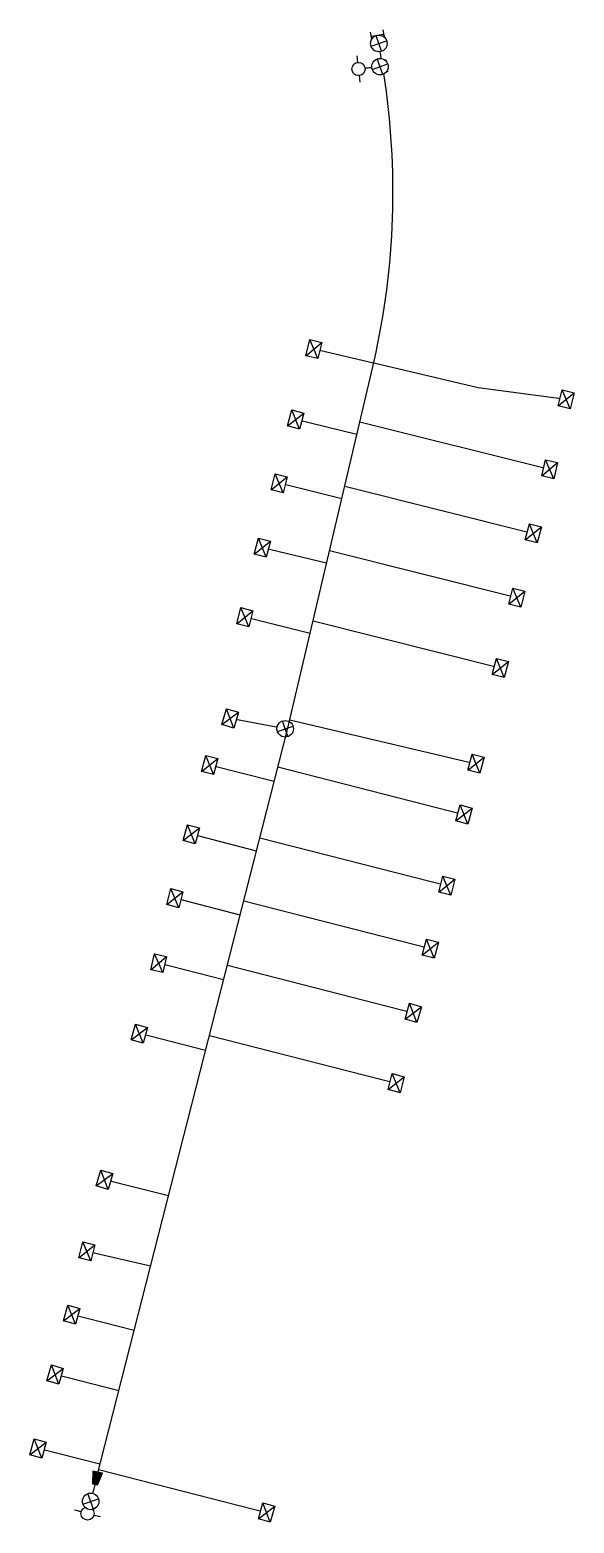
# Model space of a CAD drawing. Extents: x 2129207 to 2129371, y 67451 to 67903.
import ezdxf

# ---------------------------------------------------------------- set-up
doc = ezdxf.new("R2010")
doc.units = 0
doc.header["$LTSCALE"] = 0.5
doc.header["$MEASUREMENT"] = 0
for name, color, linetype in [('ce-watr-patt', 7, 'Continuous'), ('FH', 1, 'Continuous'), ('FHV', 1, 'Continuous'), ('FITTING', 3, 'Continuous'), ('HYDLAT', 4, 'Continuous'), ('WL8', 4, 'Continuous'), ('WM', 1, 'Continuous'), ('WS', 3, 'Continuous'), ('WV2', 1, 'Continuous'), ('WV8', 1, 'Continuous')]:
    doc.layers.add(name, color=color, linetype=linetype)
doc.layers.get('0').off()
doc.styles.get("Standard").update_dxf_attribs({"font": 'ler.shx'})
doc.linetypes.add('WATER6', pattern='A,1.1,-0.2,["6\'\'W",standard,S=0.08,R=0,X=-0.1,Y=-0.05],-0.2', length=1.5)

# ---------------------------------------------------------------- blocks, each defined once
blk = doc.blocks.new('cs-watr-hhyd')
at = {"color": 250}
blk.add_wipeout([(-0.0402, 0), (-0.04, -0.0036), (-0.0396, -0.0072), (-0.0388, -0.0107), (-0.0376, -0.0141), (-0.0362, -0.0174), (-0.0345, -0.0206), (-0.0325, -0.0236), (-0.0303, -0.0264), (-0.0278, -0.0291), (-0.0251, -0.0314), (-0.0221, -0.0335), (-0.019, -0.0354), (-0.0158, -0.037), (-0.0124, -0.0382), (-0.0089, -0.0392), (-0.0054, -0.0398), (-0.0018, -0.0402), (0.0018, -0.0402), (0.0054, -0.0398), (0.0089, -0.0392), (0.0124, -0.0382), (0.0158, -0.037), (0.019, -0.0354), (0.0221, -0.0335), (0.0251, -0.0314), (0.0278, -0.0291), (0.0303, -0.0264), (0.0325, -0.0236), (0.0345, -0.0206), (0.0362, -0.0174), (0.0376, -0.0141), (0.0388, -0.0107), (0.0396, -0.0072), (0.04, -0.0036), (0.0402, 0), (0.04, 0.0036), (0.0396, 0.0072), (0.0388, 0.0107), (0.0376, 0.0141), (0.0362, 0.0174), (0.0345, 0.0206), (0.0325, 0.0236), (0.0303, 0.0264), (0.0278, 0.0291), (0.0251, 0.0314), (0.0221, 0.0335), (0.019, 0.0354), (0.0158, 0.037), (0.0124, 0.0382), (0.0089, 0.0392), (0.0054, 0.0398), (0.0018, 0.0402), (-0.0018, 0.0402), (-0.0054, 0.0398), (-0.0089, 0.0392), (-0.0124, 0.0382), (-0.0158, 0.037), (-0.019, 0.0354), (-0.0221, 0.0335), (-0.0251, 0.0314), (-0.0278, 0.0291), (-0.0303, 0.0264), (-0.0325, 0.0236), (-0.0345, 0.0206), (-0.0362, 0.0174), (-0.0376, 0.0141), (-0.0388, 0.0107), (-0.0396, 0.0072), (-0.04, 0.0036)], dxfattribs=at)
for p, q in [((0.0002, 0.04), (0.0002, 0.08)), ((0.0002, -0.04), (0.0002, -0.08)), ((0.04, 0), (0.0802, 0))]:
    blk.add_line(p, q)
blk.add_circle((0, 0), 0.04)
blk = doc.blocks.new('cs-watr-valv')
at = {"color": 250}
blk.add_wipeout([(0.0503, 0), (0.05, 0.0045), (0.0494, 0.009), (0.0484, 0.0134), (0.047, 0.0177), (0.0453, 0.0218), (0.0431, 0.0258), (0.0407, 0.0295), (0.0378, 0.0331), (0.0347, 0.0363), (0.0313, 0.0393), (0.0277, 0.0419), (0.0238, 0.0442), (0.0197, 0.0462), (0.0155, 0.0478), (0.0112, 0.049), (0.0067, 0.0498), (0.0023, 0.0502), (-0.0023, 0.0502), (-0.0067, 0.0498), (-0.0112, 0.049), (-0.0155, 0.0478), (-0.0197, 0.0462), (-0.0238, 0.0442), (-0.0277, 0.0419), (-0.0313, 0.0393), (-0.0347, 0.0363), (-0.0378, 0.0331), (-0.0407, 0.0295), (-0.0431, 0.0258), (-0.0453, 0.0218), (-0.047, 0.0177), (-0.0484, 0.0134), (-0.0494, 0.009), (-0.05, 0.0045), (-0.0503, 0), (-0.05, -0.0045), (-0.0494, -0.009), (-0.0484, -0.0134), (-0.047, -0.0177), (-0.0453, -0.0218), (-0.0431, -0.0258), (-0.0407, -0.0295), (-0.0378, -0.0331), (-0.0347, -0.0363), (-0.0313, -0.0393), (-0.0277, -0.0419), (-0.0238, -0.0442), (-0.0197, -0.0462), (-0.0155, -0.0478), (-0.0112, -0.049), (-0.0067, -0.0498), (-0.0023, -0.0502), (0.0023, -0.0502), (0.0067, -0.0498), (0.0112, -0.049), (0.0155, -0.0478), (0.0197, -0.0462), (0.0238, -0.0442), (0.0277, -0.0419), (0.0313, -0.0393), (0.0347, -0.0363), (0.0378, -0.0331), (0.0407, -0.0295), (0.0431, -0.0258), (0.0453, -0.0218), (0.047, -0.0177), (0.0484, -0.0134), (0.0494, -0.009), (0.05, -0.0045)], dxfattribs=at)
for p, q in [((-0.0354, 0.0354), (0.0354, -0.0354)), ((-0.0354, -0.0354), (0.0354, 0.0354))]:
    blk.add_line(p, q)
blk.add_circle((0, 0), 0.05)
blk = doc.blocks.new('prsr-bnte')
for p, q in [((-1.5, -1.13), (-1.5, 1.12)), ((-1.5, 0), (1.5, 0)), ((-1.13, 1.5), (1.12, 1.5)), ((0, 0), (0, 1.5)), ((1.5, 1.12), (1.5, -1.13))]:
    blk.add_line(p, q)
blk = doc.blocks.new('prsr-redc')
at = {"layer": 'ce-watr-patt'}
blk.add_hatch(color=256, dxfattribs=at).paths.add_polyline_path([(1.25, -0.5), (1.25, 0.5), (-1.25, 1), (-1.25, -1)])
blk.add_lwpolyline([(-1.25, -1), (1.25, -0.5), (1.25, 0.5), (-1.25, 1)], close=True)
blk = doc.blocks.new('cs-watr-metr')
at = {"color": 250}
blk.add_wipeout([(-0.0503, 0.0377), (0.0502, 0.0377), (0.0502, -0.0377), (-0.0503, -0.0377)], dxfattribs=at)
for p, q in [((-0.05, -0.0375), (0.05, 0.0375)), ((-0.05, 0.0375), (0.05, -0.0375))]:
    blk.add_line(p, q)
at = {"flags": 128}
blk.add_lwpolyline([(-0.05, 0.0375), (0.05, 0.0375), (0.05, -0.0375), (-0.05, -0.0375)], close=True, dxfattribs=at)

msp = doc.modelspace()

# ---------------------------------------------------------------- linework, layer by layer
at = {"layer": 'FITTING', "color": 3, "linetype": 'Continuous', "lineweight": -3}
msp.add_line((2129313.79, 67889.61, 34.33), (2129313.06, 67894.05, 34.33), dxfattribs=at)
at = {"layer": 'HYDLAT', "linetype": 'WATER6', "lineweight": -3}
for points, elevation in [([(2129312.64, 67891.7), (2129306.12, 67890.98)], 34.33), ([(2129226.78, 67464.51), (2129225.03, 67457.48)], 36.62), ([(2129225.03, 67457.48), (2129224.1, 67453.84)], 36.62)]:
    msp.add_lwpolyline(points, dxfattribs=dict(at, elevation=elevation))
at = {"layer": 'HYDLAT', "elevation": 34.33, "flags": 128}
msp.add_lwpolyline([(2129312.64, 67891.7), (2129313.42, 67891.83)], dxfattribs=at)
at = {"layer": 'WL8'}
msp.add_line((2129313.79, 67889.58, 34.37), (2129312.3, 67898.7, 34.37), dxfattribs=at)
msp.add_arc((2129084.17, 67853.79, 107.62), 232.4, 347.2738, 8.8605, dxfattribs=at)
at = {"layer": 'WS', "linetype": 'Continuous', "lineweight": -3}
for points in [[(2129310.7, 67801.95), (2129292.62, 67806.2)], [(2129310.73, 67802.08), (2129342.4, 67794.63)], [(2129342.4, 67794.63), (2129368.99, 67791.04)], [(2129305.62, 67780.33), (2129287.08, 67784.9)], [(2129306.54, 67784.23), (2129364, 67769.86)], [(2129301.04, 67760.87), (2129282.12, 67765.61)], [(2129301.96, 67764.76), (2129359.09, 67750.44)], [(2129296.47, 67741.4), (2129277.04, 67746.11)], [(2129297.38, 67745.29), (2129354.07, 67730.99)], [(2129291.46, 67720.11), (2129271.68, 67725.08)], [(2129292.38, 67724), (2129349.08, 67709.71)], [(2129283.94, 67691.31), (2129267.3, 67694.46)], [(2129285.32, 67693.99), (2129341.73, 67680.73)], [(2129280.62, 67675.35), (2129261.06, 67680.34)], [(2129281.74, 67679.77), (2129338.08, 67665.37)], [(2129275.23, 67654.27), (2129255.52, 67659.4)], [(2129276.27, 67658.31), (2129332.84, 67643.86)], [(2129270.28, 67634.89), (2129250.54, 67640.05)], [(2129271.39, 67639.21), (2129327.9, 67624.78)], [(2129265.3, 67615.35), (2129245.62, 67620.37)], [(2129266.42, 67619.74), (2129322.73, 67605.35)], [(2129259.83, 67593.93), (2129239.8, 67599.04)], [(2129261, 67598.51), (2129317.53, 67584.07)], [(2129248.61, 67549.99), (2129229.22, 67554.84)], [(2129243.15, 67528.63), (2129223.87, 67533.15)], [(2129238.2, 67509.25), (2129219.26, 67514)], [(2129233.53, 67490.95), (2129214.24, 67495.87)], [(2129227.85, 67468.72), (2129209.11, 67473.5)], [(2129227.45, 67467.13), (2129278.3, 67454.14)]]:
    msp.add_lwpolyline(points, dxfattribs=at)

# ---------------------------------------------------------------- block references
at = {"layer": 'FITTING', "color": 3, "linetype": 'Continuous', "lineweight": -3}
for name, p, xscale, yscale, zscale, rotation in [('prsr-bnte', (2129311.91, 67901.11, 34.37), 1.25, 1.25, 1.25, 190.2388912146166), ('prsr-bnte', (2129313.42, 67891.83, 34.33), 1.25, 1.25, 1.25, 98.6838606563256), ('prsr-redc', (2129226.78, 67464.51, 36.62), 1.5, 1.5, 1.5, 257.0526444981435)]:
    msp.add_blockref(name, p, dxfattribs=dict(at, xscale=xscale, yscale=yscale, zscale=zscale, rotation=rotation))

# ---------------------------------------------------------------- next in the draw order: block references
at = {"layer": 'FH', "xscale": 50, "yscale": 50, "zscale": 50}
for p, rotation in [((2129306.12, 67890.98, 33.96), 6.313834760749522), ((2129224.1, 67453.84, 36.62), 75.79110968284601)]:
    msp.add_blockref('cs-watr-hhyd', p, dxfattribs=dict(at, rotation=rotation))
at = {"layer": 'WM', "xscale": 50, "yscale": 50, "zscale": 50}
for p, rotation in [((2129292.62, 67806.2, 37.67), 76.12483655986611), ((2129368.99, 67791.04, 37.77), 75.60718257898228), ((2129287.08, 67784.9, 37.66), 74.94067910347094), ((2129364, 67769.86, 37.7), 76.88957246451099), ((2129282.12, 67765.61, 37.7), 76.40030206276678), ((2129359.09, 67750.43, 37.75), 75.59426313837999), ((2129277.04, 67746.11, 37.68), 75.24370921328826), ((2129354.07, 67730.99, 37.89), 75.31230868185442), ((2129271.68, 67725.08, 37.65), 75.75462115856163), ((2129349.08, 67709.71, 37.76), 75.34314481558981), ((2129267.3, 67694.46, 29.64), 73.5195510718168), ((2129261.06, 67680.34, 37.67), 75.3410456015045), ((2129341.73, 67680.73, 29.85), 75.47948709556492), ((2129338.08, 67665.37, 37.84), 75.67167415431042), ((2129255.51, 67659.38, 37.61), 74.93495238936447), ((2129250.54, 67640.05, 37.76), 75.7678187056135), ((2129332.84, 67643.86, 37.93), 75.88300375792525), ((2129327.89, 67624.77, 37.83), 75.14858250200334), ((2129245.62, 67620.37, 37.68), 76.52679517719453), ((2129322.72, 67605.32, 37.78), 73.9387989482616), ((2129239.8, 67599.04, 37.71), 74.51231029591409), ((2129317.53, 67584.07, 38.09), 75.5334142884373), ((2129229.22, 67554.84, 37.61), 74.10347747111996), ((2129223.87, 67533.15, 37.65), 75.65610160111049), ((2129219.26, 67514, 37.47), 74.67049241483646), ((2129214.24, 67495.87, 37.62), 74.0203186505395), ((2129209.11, 67473.5, 37.67), 74.49347501496604), ((2129278.3, 67454.14, 37.67), 74.49347501496604)]:
    msp.add_blockref('cs-watr-metr', p, dxfattribs=dict(at, rotation=rotation))
at = {"layer": 'WV2', "xscale": 50, "yscale": 50, "zscale": 50, "rotation": 64.16582599004445}
msp.add_blockref('cs-watr-valv', (2129283.94, 67691.31, 36.58), dxfattribs=at)

# ---------------------------------------------------------------- next in the draw order: linework, layer by layer
at = {"layer": 'WL8'}
msp.add_polyline3d([(2129226.78, 67464.51, 36.62), (2129284.64, 67691.09, 36.58), (2129310.86, 67802.59, 36.58)], dxfattribs=at)

# ---------------------------------------------------------------- next in the draw order: block references
at = {"layer": 'FHV', "xscale": 50, "yscale": 50, "zscale": 50, "rotation": 64.16582599004445}
for p in [(2129312.64, 67891.7, 34.33), (2129225.03, 67457.48, 37.1)]:
    msp.add_blockref('cs-watr-valv', p, dxfattribs=at)

# ---------------------------------------------------------------- next in the draw order: block references
at = {"layer": 'WV8', "xscale": 50, "yscale": 50, "zscale": 50, "rotation": 64.16582599004445}
msp.add_blockref('cs-watr-valv', (2129312.3, 67898.7, 34.37), dxfattribs=at)

doc.saveas('drawing.dxf')
